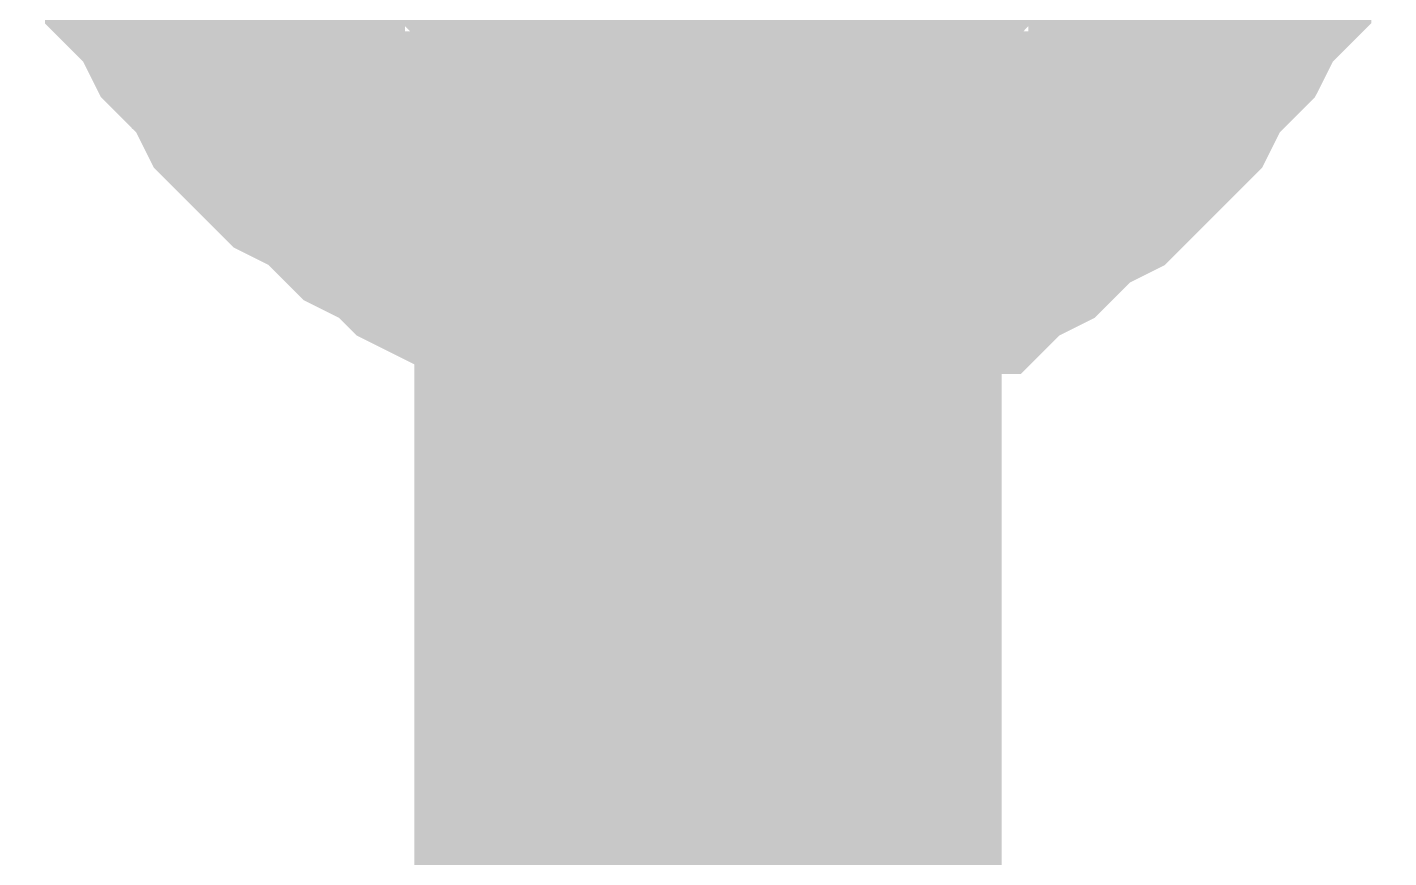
# Model space of a CAD drawing. Header units: inches. Extents: x 0 to 841, y 0 to 594.
# Drawn here: x 444.133 to 445.87, y 551.033 to 552.092 of the extents above; entities that cross this region are included whole.
import ezdxf

# ---------------------------------------------------------------- set-up
doc = ezdxf.new("R2010")
doc.units = ezdxf.units.IN
doc.layers.add('Sheet', color=255, linetype='Continuous')

msp = doc.modelspace()

# ---------------------------------------------------------------- linework, layer by layer
at = {"layer": 'Sheet'}
msp.add_lwpolyline([(444.746, 552.5, 0.508, 0.508, 1), (445.254, 552.5, 0.508, 0.508, 1)], format="xyseb", close=True, dxfattribs=at)
for points in [[(445.0015, 537.4927, 0.7493, 0.7493, 0), (445.0015, 552.4955, 0.7493, 0.7493, 0)], [(445.0015, 547.4871, 0.2997, 0.2997, 0), (445.0015, 552.4955, 0.2997, 0.2997, 0)], [(445.0015, 551.7319, 0.2997, 0.2997, 0), (444.9566, 551.7319, 0.2997, 0.2997, 0), (444.9341, 551.7319, 0.2997, 0.2997, 0), (444.8892, 551.7319, 0.2997, 0.2997, 0), (444.8443, 551.7543, 0.2997, 0.2997, 0), (444.8218, 551.7543, 0.2997, 0.2997, 0), (444.7769, 551.7768, 0.2997, 0.2997, 0), (444.7544, 551.7768, 0.2997, 0.2997, 0), (444.7095, 551.7992, 0.2997, 0.2997, 0), (444.6871, 551.7992, 0.2997, 0.2997, 0), (444.6421, 551.8217, 0.2997, 0.2997, 0), (444.6197, 551.8441, 0.2997, 0.2997, 0), (444.5748, 551.8666, 0.2997, 0.2997, 0), (444.5523, 551.8891, 0.2997, 0.2997, 0), (444.5299, 551.9115, 0.2997, 0.2997, 0), (444.4849, 551.934, 0.2997, 0.2997, 0), (444.4625, 551.9564, 0.2997, 0.2997, 0), (444.44, 551.9789, 0.2997, 0.2997, 0), (444.4176, 552.0014, 0.2997, 0.2997, 0), (444.3951, 552.0463, 0.2997, 0.2997, 0), (444.3726, 552.0687, 0.2997, 0.2997, 0), (444.3502, 552.0912, 0.2997, 0.2997, 0), (444.3277, 552.1361, 0.2997, 0.2997, 0), (444.3053, 552.1586, 0.2997, 0.2997, 0), (444.3053, 552.2035, 0.2997, 0.2997, 0), (444.2828, 552.226, 0.2997, 0.2997, 0), (444.2828, 552.2709, 0.2997, 0.2997, 0)], [(445.0015, 551.7319, 0.2997, 0.2997, 0), (444.9566, 551.7319, 0.2997, 0.2997, 0), (444.9341, 551.7319, 0.2997, 0.2997, 0), (444.8892, 551.7319, 0.2997, 0.2997, 0), (444.8443, 551.7543, 0.2997, 0.2997, 0), (444.8218, 551.7543, 0.2997, 0.2997, 0), (444.7769, 551.7768, 0.2997, 0.2997, 0), (444.7544, 551.7768, 0.2997, 0.2997, 0), (444.7095, 551.7992, 0.2997, 0.2997, 0), (444.6871, 551.7992, 0.2997, 0.2997, 0), (444.6421, 551.8217, 0.2997, 0.2997, 0), (444.6197, 551.8441, 0.2997, 0.2997, 0), (444.5748, 551.8666, 0.2997, 0.2997, 0), (444.5523, 551.8891, 0.2997, 0.2997, 0), (444.5299, 551.9115, 0.2997, 0.2997, 0), (444.4849, 551.934, 0.2997, 0.2997, 0), (444.4625, 551.9564, 0.2997, 0.2997, 0), (444.44, 551.9789, 0.2997, 0.2997, 0), (444.4176, 552.0014, 0.2997, 0.2997, 0), (444.3951, 552.0463, 0.2997, 0.2997, 0), (444.3726, 552.0687, 0.2997, 0.2997, 0), (444.3502, 552.0912, 0.2997, 0.2997, 0), (444.3277, 552.1361, 0.2997, 0.2997, 0), (444.3053, 552.1586, 0.2997, 0.2997, 0), (444.3053, 552.2035, 0.2997, 0.2997, 0), (444.2828, 552.226, 0.2997, 0.2997, 0), (444.2828, 552.2709, 0.2997, 0.2997, 0)], [(445.0015, 551.7319, 0.2997, 0.2997, 0), (444.9566, 551.7319, 0.2997, 0.2997, 0), (444.9341, 551.7319, 0.2997, 0.2997, 0), (444.8892, 551.7319, 0.2997, 0.2997, 0), (444.8443, 551.7543, 0.2997, 0.2997, 0), (444.8218, 551.7543, 0.2997, 0.2997, 0), (444.7769, 551.7768, 0.2997, 0.2997, 0), (444.7544, 551.7768, 0.2997, 0.2997, 0), (444.7095, 551.7992, 0.2997, 0.2997, 0), (444.6871, 551.7992, 0.2997, 0.2997, 0), (444.6421, 551.8217, 0.2997, 0.2997, 0), (444.6197, 551.8441, 0.2997, 0.2997, 0), (444.5748, 551.8666, 0.2997, 0.2997, 0), (444.5523, 551.8891, 0.2997, 0.2997, 0), (444.5299, 551.9115, 0.2997, 0.2997, 0), (444.4849, 551.934, 0.2997, 0.2997, 0), (444.4625, 551.9564, 0.2997, 0.2997, 0), (444.44, 551.9789, 0.2997, 0.2997, 0), (444.4176, 552.0014, 0.2997, 0.2997, 0), (444.3951, 552.0463, 0.2997, 0.2997, 0), (444.3726, 552.0687, 0.2997, 0.2997, 0), (444.3502, 552.0912, 0.2997, 0.2997, 0), (444.3277, 552.1361, 0.2997, 0.2997, 0), (444.3053, 552.1586, 0.2997, 0.2997, 0), (444.3053, 552.2035, 0.2997, 0.2997, 0), (444.2828, 552.226, 0.2997, 0.2997, 0), (444.2828, 552.2709, 0.2997, 0.2997, 0)], [(445.0015, 551.7319, 0.2997, 0.2997, 0), (444.9566, 551.7319, 0.2997, 0.2997, 0), (444.9341, 551.7319, 0.2997, 0.2997, 0), (444.8892, 551.7319, 0.2997, 0.2997, 0), (444.8443, 551.7543, 0.2997, 0.2997, 0), (444.8218, 551.7543, 0.2997, 0.2997, 0), (444.7769, 551.7768, 0.2997, 0.2997, 0), (444.7544, 551.7768, 0.2997, 0.2997, 0), (444.7095, 551.7992, 0.2997, 0.2997, 0), (444.6871, 551.7992, 0.2997, 0.2997, 0), (444.6421, 551.8217, 0.2997, 0.2997, 0), (444.6197, 551.8441, 0.2997, 0.2997, 0), (444.5748, 551.8666, 0.2997, 0.2997, 0), (444.5523, 551.8891, 0.2997, 0.2997, 0), (444.5299, 551.9115, 0.2997, 0.2997, 0), (444.4849, 551.934, 0.2997, 0.2997, 0), (444.4625, 551.9564, 0.2997, 0.2997, 0), (444.44, 551.9789, 0.2997, 0.2997, 0), (444.4176, 552.0014, 0.2997, 0.2997, 0), (444.3951, 552.0463, 0.2997, 0.2997, 0), (444.3726, 552.0687, 0.2997, 0.2997, 0), (444.3502, 552.0912, 0.2997, 0.2997, 0), (444.3277, 552.1361, 0.2997, 0.2997, 0), (444.3053, 552.1586, 0.2997, 0.2997, 0), (444.3053, 552.2035, 0.2997, 0.2997, 0), (444.2828, 552.226, 0.2997, 0.2997, 0), (444.2828, 552.2709, 0.2997, 0.2997, 0)], [(445.0015, 551.7319, 0.2997, 0.2997, 0), (444.9566, 551.7319, 0.2997, 0.2997, 0), (444.9341, 551.7319, 0.2997, 0.2997, 0), (444.8892, 551.7319, 0.2997, 0.2997, 0), (444.8443, 551.7543, 0.2997, 0.2997, 0), (444.8218, 551.7543, 0.2997, 0.2997, 0), (444.7769, 551.7768, 0.2997, 0.2997, 0), (444.7544, 551.7768, 0.2997, 0.2997, 0), (444.7095, 551.7992, 0.2997, 0.2997, 0), (444.6871, 551.7992, 0.2997, 0.2997, 0), (444.6421, 551.8217, 0.2997, 0.2997, 0), (444.6197, 551.8441, 0.2997, 0.2997, 0), (444.5748, 551.8666, 0.2997, 0.2997, 0), (444.5523, 551.8891, 0.2997, 0.2997, 0), (444.5299, 551.9115, 0.2997, 0.2997, 0), (444.4849, 551.934, 0.2997, 0.2997, 0), (444.4625, 551.9564, 0.2997, 0.2997, 0), (444.44, 551.9789, 0.2997, 0.2997, 0), (444.4176, 552.0014, 0.2997, 0.2997, 0), (444.3951, 552.0463, 0.2997, 0.2997, 0), (444.3726, 552.0687, 0.2997, 0.2997, 0), (444.3502, 552.0912, 0.2997, 0.2997, 0), (444.3277, 552.1361, 0.2997, 0.2997, 0), (444.3053, 552.1586, 0.2997, 0.2997, 0), (444.3053, 552.2035, 0.2997, 0.2997, 0), (444.2828, 552.226, 0.2997, 0.2997, 0), (444.2828, 552.2709, 0.2997, 0.2997, 0)], [(445.7201, 552.2709, 0.2997, 0.2997, 0), (445.7201, 552.226, 0.2997, 0.2997, 0), (445.6977, 552.2035, 0.2997, 0.2997, 0), (445.6977, 552.1586, 0.2997, 0.2997, 0), (445.6752, 552.1361, 0.2997, 0.2997, 0), (445.6527, 552.0912, 0.2997, 0.2997, 0), (445.6303, 552.0687, 0.2997, 0.2997, 0), (445.6078, 552.0463, 0.2997, 0.2997, 0), (445.5854, 552.0014, 0.2997, 0.2997, 0), (445.5629, 551.9789, 0.2997, 0.2997, 0), (445.5405, 551.9564, 0.2997, 0.2997, 0), (445.518, 551.934, 0.2997, 0.2997, 0), (445.4955, 551.9115, 0.2997, 0.2997, 0), (445.4506, 551.8891, 0.2997, 0.2997, 0), (445.4282, 551.8666, 0.2997, 0.2997, 0), (445.4057, 551.8441, 0.2997, 0.2997, 0), (445.3608, 551.8217, 0.2997, 0.2997, 0), (445.3383, 551.7992, 0.2997, 0.2997, 0), (445.2934, 551.7992, 0.2997, 0.2997, 0), (445.271, 551.7768, 0.2997, 0.2997, 0), (445.226, 551.7768, 0.2997, 0.2997, 0), (445.2036, 551.7543, 0.2997, 0.2997, 0), (445.1587, 551.7543, 0.2997, 0.2997, 0), (445.1138, 551.7319, 0.2997, 0.2997, 0), (445.0913, 551.7319, 0.2997, 0.2997, 0), (445.0464, 551.7319, 0.2997, 0.2997, 0), (445.0015, 551.7319, 0.2997, 0.2997, 0)], [(445.7201, 552.2709, 0.2997, 0.2997, 0), (445.7201, 552.226, 0.2997, 0.2997, 0), (445.6977, 552.2035, 0.2997, 0.2997, 0), (445.6977, 552.1586, 0.2997, 0.2997, 0), (445.6752, 552.1361, 0.2997, 0.2997, 0), (445.6527, 552.0912, 0.2997, 0.2997, 0), (445.6303, 552.0687, 0.2997, 0.2997, 0), (445.6078, 552.0463, 0.2997, 0.2997, 0), (445.5854, 552.0014, 0.2997, 0.2997, 0), (445.5629, 551.9789, 0.2997, 0.2997, 0), (445.5405, 551.9564, 0.2997, 0.2997, 0), (445.518, 551.934, 0.2997, 0.2997, 0), (445.4955, 551.9115, 0.2997, 0.2997, 0), (445.4506, 551.8891, 0.2997, 0.2997, 0), (445.4282, 551.8666, 0.2997, 0.2997, 0), (445.4057, 551.8441, 0.2997, 0.2997, 0), (445.3608, 551.8217, 0.2997, 0.2997, 0), (445.3383, 551.7992, 0.2997, 0.2997, 0), (445.2934, 551.7992, 0.2997, 0.2997, 0), (445.271, 551.7768, 0.2997, 0.2997, 0), (445.226, 551.7768, 0.2997, 0.2997, 0), (445.2036, 551.7543, 0.2997, 0.2997, 0), (445.1587, 551.7543, 0.2997, 0.2997, 0), (445.1138, 551.7319, 0.2997, 0.2997, 0), (445.0913, 551.7319, 0.2997, 0.2997, 0), (445.0464, 551.7319, 0.2997, 0.2997, 0), (445.0015, 551.7319, 0.2997, 0.2997, 0)], [(445.7201, 552.2709, 0.2997, 0.2997, 0), (445.7201, 552.226, 0.2997, 0.2997, 0), (445.6977, 552.2035, 0.2997, 0.2997, 0), (445.6977, 552.1586, 0.2997, 0.2997, 0), (445.6752, 552.1361, 0.2997, 0.2997, 0), (445.6527, 552.0912, 0.2997, 0.2997, 0), (445.6303, 552.0687, 0.2997, 0.2997, 0), (445.6078, 552.0463, 0.2997, 0.2997, 0), (445.5854, 552.0014, 0.2997, 0.2997, 0), (445.5629, 551.9789, 0.2997, 0.2997, 0), (445.5405, 551.9564, 0.2997, 0.2997, 0), (445.518, 551.934, 0.2997, 0.2997, 0), (445.4955, 551.9115, 0.2997, 0.2997, 0), (445.4506, 551.8891, 0.2997, 0.2997, 0), (445.4282, 551.8666, 0.2997, 0.2997, 0), (445.4057, 551.8441, 0.2997, 0.2997, 0), (445.3608, 551.8217, 0.2997, 0.2997, 0), (445.3383, 551.7992, 0.2997, 0.2997, 0), (445.2934, 551.7992, 0.2997, 0.2997, 0), (445.271, 551.7768, 0.2997, 0.2997, 0), (445.226, 551.7768, 0.2997, 0.2997, 0), (445.2036, 551.7543, 0.2997, 0.2997, 0), (445.1587, 551.7543, 0.2997, 0.2997, 0), (445.1138, 551.7319, 0.2997, 0.2997, 0), (445.0913, 551.7319, 0.2997, 0.2997, 0), (445.0464, 551.7319, 0.2997, 0.2997, 0), (445.0015, 551.7319, 0.2997, 0.2997, 0)], [(445.7201, 552.2709, 0.2997, 0.2997, 0), (445.7201, 552.226, 0.2997, 0.2997, 0), (445.6977, 552.2035, 0.2997, 0.2997, 0), (445.6977, 552.1586, 0.2997, 0.2997, 0), (445.6752, 552.1361, 0.2997, 0.2997, 0), (445.6527, 552.0912, 0.2997, 0.2997, 0), (445.6303, 552.0687, 0.2997, 0.2997, 0), (445.6078, 552.0463, 0.2997, 0.2997, 0), (445.5854, 552.0014, 0.2997, 0.2997, 0), (445.5629, 551.9789, 0.2997, 0.2997, 0), (445.5405, 551.9564, 0.2997, 0.2997, 0), (445.518, 551.934, 0.2997, 0.2997, 0), (445.4955, 551.9115, 0.2997, 0.2997, 0), (445.4506, 551.8891, 0.2997, 0.2997, 0), (445.4282, 551.8666, 0.2997, 0.2997, 0), (445.4057, 551.8441, 0.2997, 0.2997, 0), (445.3608, 551.8217, 0.2997, 0.2997, 0), (445.3383, 551.7992, 0.2997, 0.2997, 0), (445.2934, 551.7992, 0.2997, 0.2997, 0), (445.271, 551.7768, 0.2997, 0.2997, 0), (445.226, 551.7768, 0.2997, 0.2997, 0), (445.2036, 551.7543, 0.2997, 0.2997, 0), (445.1587, 551.7543, 0.2997, 0.2997, 0), (445.1138, 551.7319, 0.2997, 0.2997, 0), (445.0913, 551.7319, 0.2997, 0.2997, 0), (445.0464, 551.7319, 0.2997, 0.2997, 0), (445.0015, 551.7319, 0.2997, 0.2997, 0)], [(445.7201, 552.2709, 0.2997, 0.2997, 0), (445.7201, 552.226, 0.2997, 0.2997, 0), (445.6977, 552.2035, 0.2997, 0.2997, 0), (445.6977, 552.1586, 0.2997, 0.2997, 0), (445.6752, 552.1361, 0.2997, 0.2997, 0), (445.6527, 552.0912, 0.2997, 0.2997, 0), (445.6303, 552.0687, 0.2997, 0.2997, 0), (445.6078, 552.0463, 0.2997, 0.2997, 0), (445.5854, 552.0014, 0.2997, 0.2997, 0), (445.5629, 551.9789, 0.2997, 0.2997, 0), (445.5405, 551.9564, 0.2997, 0.2997, 0), (445.518, 551.934, 0.2997, 0.2997, 0), (445.4955, 551.9115, 0.2997, 0.2997, 0), (445.4506, 551.8891, 0.2997, 0.2997, 0), (445.4282, 551.8666, 0.2997, 0.2997, 0), (445.4057, 551.8441, 0.2997, 0.2997, 0), (445.3608, 551.8217, 0.2997, 0.2997, 0), (445.3383, 551.7992, 0.2997, 0.2997, 0), (445.2934, 551.7992, 0.2997, 0.2997, 0), (445.271, 551.7768, 0.2997, 0.2997, 0), (445.226, 551.7768, 0.2997, 0.2997, 0), (445.2036, 551.7543, 0.2997, 0.2997, 0), (445.1587, 551.7543, 0.2997, 0.2997, 0), (445.1138, 551.7319, 0.2997, 0.2997, 0), (445.0913, 551.7319, 0.2997, 0.2997, 0), (445.0464, 551.7319, 0.2997, 0.2997, 0), (445.0015, 551.7319, 0.2997, 0.2997, 0)], [(445.0015, 551.9789, 0.2997, 0.2997, 0), (444.979, 551.9789, 0.2997, 0.2997, 0), (444.9566, 551.9789, 0.2997, 0.2997, 0), (444.9341, 551.9789, 0.2997, 0.2997, 0), (444.9116, 551.9789, 0.2997, 0.2997, 0), (444.8892, 552.0014, 0.2997, 0.2997, 0), (444.8667, 552.0014, 0.2997, 0.2997, 0), (444.8218, 552.0014, 0.2997, 0.2997, 0), (444.7993, 552.0238, 0.2997, 0.2997, 0), (444.7993, 552.0238, 0.2997, 0.2997, 0), (444.7769, 552.0463, 0.2997, 0.2997, 0), (444.7544, 552.0463, 0.2997, 0.2997, 0), (444.732, 552.0687, 0.2997, 0.2997, 0), (444.7095, 552.0687, 0.2997, 0.2997, 0), (444.6871, 552.0912, 0.2997, 0.2997, 0), (444.6646, 552.1137, 0.2997, 0.2997, 0), (444.6646, 552.1361, 0.2997, 0.2997, 0), (444.6421, 552.1361, 0.2997, 0.2997, 0), (444.6197, 552.1586, 0.2997, 0.2997, 0), (444.5972, 552.181, 0.2997, 0.2997, 0), (444.5972, 552.2035, 0.2997, 0.2997, 0), (444.5748, 552.226, 0.2997, 0.2997, 0), (444.5748, 552.2484, 0.2997, 0.2997, 0)], [(445.0015, 551.9789, 0.2997, 0.2997, 0), (444.979, 551.9789, 0.2997, 0.2997, 0), (444.9566, 551.9789, 0.2997, 0.2997, 0), (444.9341, 551.9789, 0.2997, 0.2997, 0), (444.9116, 551.9789, 0.2997, 0.2997, 0), (444.8892, 552.0014, 0.2997, 0.2997, 0), (444.8667, 552.0014, 0.2997, 0.2997, 0), (444.8218, 552.0014, 0.2997, 0.2997, 0), (444.7993, 552.0238, 0.2997, 0.2997, 0), (444.7993, 552.0238, 0.2997, 0.2997, 0), (444.7769, 552.0463, 0.2997, 0.2997, 0), (444.7544, 552.0463, 0.2997, 0.2997, 0), (444.732, 552.0687, 0.2997, 0.2997, 0), (444.7095, 552.0687, 0.2997, 0.2997, 0), (444.6871, 552.0912, 0.2997, 0.2997, 0), (444.6646, 552.1137, 0.2997, 0.2997, 0), (444.6646, 552.1361, 0.2997, 0.2997, 0), (444.6421, 552.1361, 0.2997, 0.2997, 0), (444.6197, 552.1586, 0.2997, 0.2997, 0), (444.5972, 552.181, 0.2997, 0.2997, 0), (444.5972, 552.2035, 0.2997, 0.2997, 0), (444.5748, 552.226, 0.2997, 0.2997, 0), (444.5748, 552.2484, 0.2997, 0.2997, 0)], [(445.0015, 551.9789, 0.2997, 0.2997, 0), (444.979, 551.9789, 0.2997, 0.2997, 0), (444.9566, 551.9789, 0.2997, 0.2997, 0), (444.9341, 551.9789, 0.2997, 0.2997, 0), (444.9116, 551.9789, 0.2997, 0.2997, 0), (444.8892, 552.0014, 0.2997, 0.2997, 0), (444.8667, 552.0014, 0.2997, 0.2997, 0), (444.8218, 552.0014, 0.2997, 0.2997, 0), (444.7993, 552.0238, 0.2997, 0.2997, 0), (444.7993, 552.0238, 0.2997, 0.2997, 0), (444.7769, 552.0463, 0.2997, 0.2997, 0), (444.7544, 552.0463, 0.2997, 0.2997, 0), (444.732, 552.0687, 0.2997, 0.2997, 0), (444.7095, 552.0687, 0.2997, 0.2997, 0), (444.6871, 552.0912, 0.2997, 0.2997, 0), (444.6646, 552.1137, 0.2997, 0.2997, 0), (444.6646, 552.1361, 0.2997, 0.2997, 0), (444.6421, 552.1361, 0.2997, 0.2997, 0), (444.6197, 552.1586, 0.2997, 0.2997, 0), (444.5972, 552.181, 0.2997, 0.2997, 0), (444.5972, 552.2035, 0.2997, 0.2997, 0), (444.5748, 552.226, 0.2997, 0.2997, 0), (444.5748, 552.2484, 0.2997, 0.2997, 0)], [(445.0015, 551.9789, 0.2997, 0.2997, 0), (444.979, 551.9789, 0.2997, 0.2997, 0), (444.9566, 551.9789, 0.2997, 0.2997, 0), (444.9341, 551.9789, 0.2997, 0.2997, 0), (444.9116, 551.9789, 0.2997, 0.2997, 0), (444.8892, 552.0014, 0.2997, 0.2997, 0), (444.8667, 552.0014, 0.2997, 0.2997, 0), (444.8218, 552.0014, 0.2997, 0.2997, 0), (444.7993, 552.0238, 0.2997, 0.2997, 0), (444.7993, 552.0238, 0.2997, 0.2997, 0), (444.7769, 552.0463, 0.2997, 0.2997, 0), (444.7544, 552.0463, 0.2997, 0.2997, 0), (444.732, 552.0687, 0.2997, 0.2997, 0), (444.7095, 552.0687, 0.2997, 0.2997, 0), (444.6871, 552.0912, 0.2997, 0.2997, 0), (444.6646, 552.1137, 0.2997, 0.2997, 0), (444.6646, 552.1361, 0.2997, 0.2997, 0), (444.6421, 552.1361, 0.2997, 0.2997, 0), (444.6197, 552.1586, 0.2997, 0.2997, 0), (444.5972, 552.181, 0.2997, 0.2997, 0), (444.5972, 552.2035, 0.2997, 0.2997, 0), (444.5748, 552.226, 0.2997, 0.2997, 0), (444.5748, 552.2484, 0.2997, 0.2997, 0)], [(445.4506, 552.2484, 0.2997, 0.2997, 0), (445.4506, 552.226, 0.2997, 0.2997, 0), (445.4282, 552.2035, 0.2997, 0.2997, 0), (445.4282, 552.181, 0.2997, 0.2997, 0), (445.4057, 552.1586, 0.2997, 0.2997, 0), (445.3833, 552.1361, 0.2997, 0.2997, 0), (445.3608, 552.1361, 0.2997, 0.2997, 0), (445.3608, 552.1137, 0.2997, 0.2997, 0), (445.3383, 552.0912, 0.2997, 0.2997, 0), (445.3159, 552.0687, 0.2997, 0.2997, 0), (445.2934, 552.0687, 0.2997, 0.2997, 0), (445.271, 552.0463, 0.2997, 0.2997, 0), (445.2485, 552.0463, 0.2997, 0.2997, 0), (445.226, 552.0238, 0.2997, 0.2997, 0), (445.2036, 552.0238, 0.2997, 0.2997, 0), (445.1811, 552.0014, 0.2997, 0.2997, 0), (445.1587, 552.0014, 0.2997, 0.2997, 0), (445.1362, 552.0014, 0.2997, 0.2997, 0), (445.1138, 551.9789, 0.2997, 0.2997, 0), (445.0913, 551.9789, 0.2997, 0.2997, 0), (445.0464, 551.9789, 0.2997, 0.2997, 0), (445.0239, 551.9789, 0.2997, 0.2997, 0), (445.0015, 551.9789, 0.2997, 0.2997, 0)], [(445.4506, 552.2484, 0.2997, 0.2997, 0), (445.4506, 552.226, 0.2997, 0.2997, 0), (445.4282, 552.2035, 0.2997, 0.2997, 0), (445.4282, 552.181, 0.2997, 0.2997, 0), (445.4057, 552.1586, 0.2997, 0.2997, 0), (445.3833, 552.1361, 0.2997, 0.2997, 0), (445.3608, 552.1361, 0.2997, 0.2997, 0), (445.3608, 552.1137, 0.2997, 0.2997, 0), (445.3383, 552.0912, 0.2997, 0.2997, 0), (445.3159, 552.0687, 0.2997, 0.2997, 0), (445.2934, 552.0687, 0.2997, 0.2997, 0), (445.271, 552.0463, 0.2997, 0.2997, 0), (445.2485, 552.0463, 0.2997, 0.2997, 0), (445.226, 552.0238, 0.2997, 0.2997, 0), (445.2036, 552.0238, 0.2997, 0.2997, 0), (445.1811, 552.0014, 0.2997, 0.2997, 0), (445.1587, 552.0014, 0.2997, 0.2997, 0), (445.1362, 552.0014, 0.2997, 0.2997, 0), (445.1138, 551.9789, 0.2997, 0.2997, 0), (445.0913, 551.9789, 0.2997, 0.2997, 0), (445.0464, 551.9789, 0.2997, 0.2997, 0), (445.0239, 551.9789, 0.2997, 0.2997, 0), (445.0015, 551.9789, 0.2997, 0.2997, 0)], [(445.4506, 552.2484, 0.2997, 0.2997, 0), (445.4506, 552.226, 0.2997, 0.2997, 0), (445.4282, 552.2035, 0.2997, 0.2997, 0), (445.4282, 552.181, 0.2997, 0.2997, 0), (445.4057, 552.1586, 0.2997, 0.2997, 0), (445.3833, 552.1361, 0.2997, 0.2997, 0), (445.3608, 552.1361, 0.2997, 0.2997, 0), (445.3608, 552.1137, 0.2997, 0.2997, 0), (445.3383, 552.0912, 0.2997, 0.2997, 0), (445.3159, 552.0687, 0.2997, 0.2997, 0), (445.2934, 552.0687, 0.2997, 0.2997, 0), (445.271, 552.0463, 0.2997, 0.2997, 0), (445.2485, 552.0463, 0.2997, 0.2997, 0), (445.226, 552.0238, 0.2997, 0.2997, 0), (445.2036, 552.0238, 0.2997, 0.2997, 0), (445.1811, 552.0014, 0.2997, 0.2997, 0), (445.1587, 552.0014, 0.2997, 0.2997, 0), (445.1362, 552.0014, 0.2997, 0.2997, 0), (445.1138, 551.9789, 0.2997, 0.2997, 0), (445.0913, 551.9789, 0.2997, 0.2997, 0), (445.0464, 551.9789, 0.2997, 0.2997, 0), (445.0239, 551.9789, 0.2997, 0.2997, 0), (445.0015, 551.9789, 0.2997, 0.2997, 0)], [(445.4506, 552.2484, 0.2997, 0.2997, 0), (445.4506, 552.226, 0.2997, 0.2997, 0), (445.4282, 552.2035, 0.2997, 0.2997, 0), (445.4282, 552.181, 0.2997, 0.2997, 0), (445.4057, 552.1586, 0.2997, 0.2997, 0), (445.3833, 552.1361, 0.2997, 0.2997, 0), (445.3608, 552.1361, 0.2997, 0.2997, 0), (445.3608, 552.1137, 0.2997, 0.2997, 0), (445.3383, 552.0912, 0.2997, 0.2997, 0), (445.3159, 552.0687, 0.2997, 0.2997, 0), (445.2934, 552.0687, 0.2997, 0.2997, 0), (445.271, 552.0463, 0.2997, 0.2997, 0), (445.2485, 552.0463, 0.2997, 0.2997, 0), (445.226, 552.0238, 0.2997, 0.2997, 0), (445.2036, 552.0238, 0.2997, 0.2997, 0), (445.1811, 552.0014, 0.2997, 0.2997, 0), (445.1587, 552.0014, 0.2997, 0.2997, 0), (445.1362, 552.0014, 0.2997, 0.2997, 0), (445.1138, 551.9789, 0.2997, 0.2997, 0), (445.0913, 551.9789, 0.2997, 0.2997, 0), (445.0464, 551.9789, 0.2997, 0.2997, 0), (445.0239, 551.9789, 0.2997, 0.2997, 0), (445.0015, 551.9789, 0.2997, 0.2997, 0)], [(445.0015, 551.7319, 0.0991, 0.0991, 0), (444.9566, 551.7319, 0.0991, 0.0991, 0), (444.9341, 551.7319, 0.0991, 0.0991, 0), (444.8892, 551.7319, 0.0991, 0.0991, 0), (444.8443, 551.7543, 0.0991, 0.0991, 0), (444.8218, 551.7543, 0.0991, 0.0991, 0), (444.7769, 551.7768, 0.0991, 0.0991, 0), (444.7544, 551.7768, 0.0991, 0.0991, 0), (444.7095, 551.7992, 0.0991, 0.0991, 0), (444.6871, 551.7992, 0.0991, 0.0991, 0), (444.6421, 551.8217, 0.0991, 0.0991, 0), (444.6197, 551.8441, 0.0991, 0.0991, 0), (444.5748, 551.8666, 0.0991, 0.0991, 0), (444.5523, 551.8891, 0.0991, 0.0991, 0), (444.5299, 551.9115, 0.0991, 0.0991, 0), (444.4849, 551.934, 0.0991, 0.0991, 0), (444.4625, 551.9564, 0.0991, 0.0991, 0), (444.44, 551.9789, 0.0991, 0.0991, 0), (444.4176, 552.0014, 0.0991, 0.0991, 0), (444.3951, 552.0463, 0.0991, 0.0991, 0), (444.3726, 552.0687, 0.0991, 0.0991, 0), (444.3502, 552.0912, 0.0991, 0.0991, 0), (444.3277, 552.1361, 0.0991, 0.0991, 0), (444.3053, 552.1586, 0.0991, 0.0991, 0)], [(445.0015, 551.7319, 0.0991, 0.0991, 0), (444.9566, 551.7319, 0.0991, 0.0991, 0), (444.9341, 551.7319, 0.0991, 0.0991, 0), (444.8892, 551.7319, 0.0991, 0.0991, 0), (444.8443, 551.7543, 0.0991, 0.0991, 0), (444.8218, 551.7543, 0.0991, 0.0991, 0), (444.7769, 551.7768, 0.0991, 0.0991, 0), (444.7544, 551.7768, 0.0991, 0.0991, 0), (444.7095, 551.7992, 0.0991, 0.0991, 0), (444.6871, 551.7992, 0.0991, 0.0991, 0), (444.6421, 551.8217, 0.0991, 0.0991, 0), (444.6197, 551.8441, 0.0991, 0.0991, 0), (444.5748, 551.8666, 0.0991, 0.0991, 0), (444.5523, 551.8891, 0.0991, 0.0991, 0), (444.5299, 551.9115, 0.0991, 0.0991, 0), (444.4849, 551.934, 0.0991, 0.0991, 0), (444.4625, 551.9564, 0.0991, 0.0991, 0), (444.44, 551.9789, 0.0991, 0.0991, 0), (444.4176, 552.0014, 0.0991, 0.0991, 0), (444.3951, 552.0463, 0.0991, 0.0991, 0), (444.3726, 552.0687, 0.0991, 0.0991, 0), (444.3502, 552.0912, 0.0991, 0.0991, 0), (444.3277, 552.1361, 0.0991, 0.0991, 0), (444.3053, 552.1586, 0.0991, 0.0991, 0)], [(445.0015, 551.7319, 0.0991, 0.0991, 0), (444.9566, 551.7319, 0.0991, 0.0991, 0), (444.9341, 551.7319, 0.0991, 0.0991, 0), (444.8892, 551.7319, 0.0991, 0.0991, 0), (444.8443, 551.7543, 0.0991, 0.0991, 0), (444.8218, 551.7543, 0.0991, 0.0991, 0), (444.7769, 551.7768, 0.0991, 0.0991, 0), (444.7544, 551.7768, 0.0991, 0.0991, 0), (444.7095, 551.7992, 0.0991, 0.0991, 0), (444.6871, 551.7992, 0.0991, 0.0991, 0), (444.6421, 551.8217, 0.0991, 0.0991, 0), (444.6197, 551.8441, 0.0991, 0.0991, 0), (444.5748, 551.8666, 0.0991, 0.0991, 0), (444.5523, 551.8891, 0.0991, 0.0991, 0), (444.5299, 551.9115, 0.0991, 0.0991, 0), (444.4849, 551.934, 0.0991, 0.0991, 0), (444.4625, 551.9564, 0.0991, 0.0991, 0), (444.44, 551.9789, 0.0991, 0.0991, 0), (444.4176, 552.0014, 0.0991, 0.0991, 0), (444.3951, 552.0463, 0.0991, 0.0991, 0), (444.3726, 552.0687, 0.0991, 0.0991, 0), (444.3502, 552.0912, 0.0991, 0.0991, 0), (444.3277, 552.1361, 0.0991, 0.0991, 0), (444.3053, 552.1586, 0.0991, 0.0991, 0)], [(445.0015, 551.7319, 0.0991, 0.0991, 0), (444.9566, 551.7319, 0.0991, 0.0991, 0), (444.9341, 551.7319, 0.0991, 0.0991, 0), (444.8892, 551.7319, 0.0991, 0.0991, 0), (444.8443, 551.7543, 0.0991, 0.0991, 0), (444.8218, 551.7543, 0.0991, 0.0991, 0), (444.7769, 551.7768, 0.0991, 0.0991, 0), (444.7544, 551.7768, 0.0991, 0.0991, 0), (444.7095, 551.7992, 0.0991, 0.0991, 0), (444.6871, 551.7992, 0.0991, 0.0991, 0), (444.6421, 551.8217, 0.0991, 0.0991, 0), (444.6197, 551.8441, 0.0991, 0.0991, 0), (444.5748, 551.8666, 0.0991, 0.0991, 0), (444.5523, 551.8891, 0.0991, 0.0991, 0), (444.5299, 551.9115, 0.0991, 0.0991, 0), (444.4849, 551.934, 0.0991, 0.0991, 0), (444.4625, 551.9564, 0.0991, 0.0991, 0), (444.44, 551.9789, 0.0991, 0.0991, 0), (444.4176, 552.0014, 0.0991, 0.0991, 0), (444.3951, 552.0463, 0.0991, 0.0991, 0), (444.3726, 552.0687, 0.0991, 0.0991, 0), (444.3502, 552.0912, 0.0991, 0.0991, 0), (444.3277, 552.1361, 0.0991, 0.0991, 0), (444.3053, 552.1586, 0.0991, 0.0991, 0)], [(445.0015, 551.7319, 0.0991, 0.0991, 0), (444.9566, 551.7319, 0.0991, 0.0991, 0), (444.9341, 551.7319, 0.0991, 0.0991, 0), (444.8892, 551.7319, 0.0991, 0.0991, 0), (444.8443, 551.7543, 0.0991, 0.0991, 0), (444.8218, 551.7543, 0.0991, 0.0991, 0), (444.7769, 551.7768, 0.0991, 0.0991, 0), (444.7544, 551.7768, 0.0991, 0.0991, 0), (444.7095, 551.7992, 0.0991, 0.0991, 0), (444.6871, 551.7992, 0.0991, 0.0991, 0), (444.6421, 551.8217, 0.0991, 0.0991, 0), (444.6197, 551.8441, 0.0991, 0.0991, 0), (444.5748, 551.8666, 0.0991, 0.0991, 0), (444.5523, 551.8891, 0.0991, 0.0991, 0), (444.5299, 551.9115, 0.0991, 0.0991, 0), (444.4849, 551.934, 0.0991, 0.0991, 0), (444.4625, 551.9564, 0.0991, 0.0991, 0), (444.44, 551.9789, 0.0991, 0.0991, 0), (444.4176, 552.0014, 0.0991, 0.0991, 0), (444.3951, 552.0463, 0.0991, 0.0991, 0), (444.3726, 552.0687, 0.0991, 0.0991, 0), (444.3502, 552.0912, 0.0991, 0.0991, 0), (444.3277, 552.1361, 0.0991, 0.0991, 0), (444.3053, 552.1586, 0.0991, 0.0991, 0)], [(445.0015, 551.9789, 0.0991, 0.0991, 0), (444.979, 551.9789, 0.0991, 0.0991, 0), (444.9566, 551.9789, 0.0991, 0.0991, 0), (444.9341, 551.9789, 0.0991, 0.0991, 0), (444.9116, 551.9789, 0.0991, 0.0991, 0), (444.8892, 552.0014, 0.0991, 0.0991, 0), (444.8667, 552.0014, 0.0991, 0.0991, 0), (444.8218, 552.0014, 0.0991, 0.0991, 0), (444.7993, 552.0238, 0.0991, 0.0991, 0), (444.7993, 552.0238, 0.0991, 0.0991, 0), (444.7769, 552.0463, 0.0991, 0.0991, 0), (444.7544, 552.0463, 0.0991, 0.0991, 0), (444.732, 552.0687, 0.0991, 0.0991, 0), (444.7095, 552.0687, 0.0991, 0.0991, 0), (444.6871, 552.0912, 0.0991, 0.0991, 0), (444.6646, 552.1137, 0.0991, 0.0991, 0), (444.6646, 552.1361, 0.0991, 0.0991, 0), (444.6421, 552.1361, 0.0991, 0.0991, 0), (444.6197, 552.1586, 0.0991, 0.0991, 0)], [(445.0015, 551.9789, 0.0991, 0.0991, 0), (444.979, 551.9789, 0.0991, 0.0991, 0), (444.9566, 551.9789, 0.0991, 0.0991, 0), (444.9341, 551.9789, 0.0991, 0.0991, 0), (444.9116, 551.9789, 0.0991, 0.0991, 0), (444.8892, 552.0014, 0.0991, 0.0991, 0), (444.8667, 552.0014, 0.0991, 0.0991, 0), (444.8218, 552.0014, 0.0991, 0.0991, 0), (444.7993, 552.0238, 0.0991, 0.0991, 0), (444.7993, 552.0238, 0.0991, 0.0991, 0), (444.7769, 552.0463, 0.0991, 0.0991, 0), (444.7544, 552.0463, 0.0991, 0.0991, 0), (444.732, 552.0687, 0.0991, 0.0991, 0), (444.7095, 552.0687, 0.0991, 0.0991, 0), (444.6871, 552.0912, 0.0991, 0.0991, 0), (444.6646, 552.1137, 0.0991, 0.0991, 0), (444.6646, 552.1361, 0.0991, 0.0991, 0), (444.6421, 552.1361, 0.0991, 0.0991, 0), (444.6197, 552.1586, 0.0991, 0.0991, 0)], [(445.0015, 551.9789, 0.0991, 0.0991, 0), (444.979, 551.9789, 0.0991, 0.0991, 0), (444.9566, 551.9789, 0.0991, 0.0991, 0), (444.9341, 551.9789, 0.0991, 0.0991, 0), (444.9116, 551.9789, 0.0991, 0.0991, 0), (444.8892, 552.0014, 0.0991, 0.0991, 0), (444.8667, 552.0014, 0.0991, 0.0991, 0), (444.8218, 552.0014, 0.0991, 0.0991, 0), (444.7993, 552.0238, 0.0991, 0.0991, 0), (444.7993, 552.0238, 0.0991, 0.0991, 0), (444.7769, 552.0463, 0.0991, 0.0991, 0), (444.7544, 552.0463, 0.0991, 0.0991, 0), (444.732, 552.0687, 0.0991, 0.0991, 0), (444.7095, 552.0687, 0.0991, 0.0991, 0), (444.6871, 552.0912, 0.0991, 0.0991, 0), (444.6646, 552.1137, 0.0991, 0.0991, 0), (444.6646, 552.1361, 0.0991, 0.0991, 0), (444.6421, 552.1361, 0.0991, 0.0991, 0), (444.6197, 552.1586, 0.0991, 0.0991, 0)], [(445.0015, 551.9789, 0.0991, 0.0991, 0), (444.979, 551.9789, 0.0991, 0.0991, 0), (444.9566, 551.9789, 0.0991, 0.0991, 0), (444.9341, 551.9789, 0.0991, 0.0991, 0), (444.9116, 551.9789, 0.0991, 0.0991, 0), (444.8892, 552.0014, 0.0991, 0.0991, 0), (444.8667, 552.0014, 0.0991, 0.0991, 0), (444.8218, 552.0014, 0.0991, 0.0991, 0), (444.7993, 552.0238, 0.0991, 0.0991, 0), (444.7993, 552.0238, 0.0991, 0.0991, 0), (444.7769, 552.0463, 0.0991, 0.0991, 0), (444.7544, 552.0463, 0.0991, 0.0991, 0), (444.732, 552.0687, 0.0991, 0.0991, 0), (444.7095, 552.0687, 0.0991, 0.0991, 0), (444.6871, 552.0912, 0.0991, 0.0991, 0), (444.6646, 552.1137, 0.0991, 0.0991, 0), (444.6646, 552.1361, 0.0991, 0.0991, 0), (444.6421, 552.1361, 0.0991, 0.0991, 0), (444.6197, 552.1586, 0.0991, 0.0991, 0)], [(445.6977, 552.1586, 0.0991, 0.0991, 0), (445.6752, 552.1361, 0.0991, 0.0991, 0), (445.6527, 552.0912, 0.0991, 0.0991, 0), (445.6303, 552.0687, 0.0991, 0.0991, 0), (445.6078, 552.0463, 0.0991, 0.0991, 0), (445.5854, 552.0014, 0.0991, 0.0991, 0), (445.5629, 551.9789, 0.0991, 0.0991, 0), (445.5405, 551.9564, 0.0991, 0.0991, 0), (445.518, 551.934, 0.0991, 0.0991, 0), (445.4955, 551.9115, 0.0991, 0.0991, 0), (445.4506, 551.8891, 0.0991, 0.0991, 0), (445.4282, 551.8666, 0.0991, 0.0991, 0), (445.4057, 551.8441, 0.0991, 0.0991, 0), (445.3608, 551.8217, 0.0991, 0.0991, 0), (445.3383, 551.7992, 0.0991, 0.0991, 0), (445.2934, 551.7992, 0.0991, 0.0991, 0), (445.271, 551.7768, 0.0991, 0.0991, 0), (445.226, 551.7768, 0.0991, 0.0991, 0), (445.2036, 551.7543, 0.0991, 0.0991, 0), (445.1587, 551.7543, 0.0991, 0.0991, 0), (445.1138, 551.7319, 0.0991, 0.0991, 0), (445.0913, 551.7319, 0.0991, 0.0991, 0), (445.0464, 551.7319, 0.0991, 0.0991, 0), (445.0015, 551.7319, 0.0991, 0.0991, 0)], [(445.6977, 552.1586, 0.0991, 0.0991, 0), (445.6752, 552.1361, 0.0991, 0.0991, 0), (445.6527, 552.0912, 0.0991, 0.0991, 0), (445.6303, 552.0687, 0.0991, 0.0991, 0), (445.6078, 552.0463, 0.0991, 0.0991, 0), (445.5854, 552.0014, 0.0991, 0.0991, 0), (445.5629, 551.9789, 0.0991, 0.0991, 0), (445.5405, 551.9564, 0.0991, 0.0991, 0), (445.518, 551.934, 0.0991, 0.0991, 0), (445.4955, 551.9115, 0.0991, 0.0991, 0), (445.4506, 551.8891, 0.0991, 0.0991, 0), (445.4282, 551.8666, 0.0991, 0.0991, 0), (445.4057, 551.8441, 0.0991, 0.0991, 0), (445.3608, 551.8217, 0.0991, 0.0991, 0), (445.3383, 551.7992, 0.0991, 0.0991, 0), (445.2934, 551.7992, 0.0991, 0.0991, 0), (445.271, 551.7768, 0.0991, 0.0991, 0), (445.226, 551.7768, 0.0991, 0.0991, 0), (445.2036, 551.7543, 0.0991, 0.0991, 0), (445.1587, 551.7543, 0.0991, 0.0991, 0), (445.1138, 551.7319, 0.0991, 0.0991, 0), (445.0913, 551.7319, 0.0991, 0.0991, 0), (445.0464, 551.7319, 0.0991, 0.0991, 0), (445.0015, 551.7319, 0.0991, 0.0991, 0)], [(445.6977, 552.1586, 0.0991, 0.0991, 0), (445.6752, 552.1361, 0.0991, 0.0991, 0), (445.6527, 552.0912, 0.0991, 0.0991, 0), (445.6303, 552.0687, 0.0991, 0.0991, 0), (445.6078, 552.0463, 0.0991, 0.0991, 0), (445.5854, 552.0014, 0.0991, 0.0991, 0), (445.5629, 551.9789, 0.0991, 0.0991, 0), (445.5405, 551.9564, 0.0991, 0.0991, 0), (445.518, 551.934, 0.0991, 0.0991, 0), (445.4955, 551.9115, 0.0991, 0.0991, 0), (445.4506, 551.8891, 0.0991, 0.0991, 0), (445.4282, 551.8666, 0.0991, 0.0991, 0), (445.4057, 551.8441, 0.0991, 0.0991, 0), (445.3608, 551.8217, 0.0991, 0.0991, 0), (445.3383, 551.7992, 0.0991, 0.0991, 0), (445.2934, 551.7992, 0.0991, 0.0991, 0), (445.271, 551.7768, 0.0991, 0.0991, 0), (445.226, 551.7768, 0.0991, 0.0991, 0), (445.2036, 551.7543, 0.0991, 0.0991, 0), (445.1587, 551.7543, 0.0991, 0.0991, 0), (445.1138, 551.7319, 0.0991, 0.0991, 0), (445.0913, 551.7319, 0.0991, 0.0991, 0), (445.0464, 551.7319, 0.0991, 0.0991, 0), (445.0015, 551.7319, 0.0991, 0.0991, 0)], [(445.6977, 552.1586, 0.0991, 0.0991, 0), (445.6752, 552.1361, 0.0991, 0.0991, 0), (445.6527, 552.0912, 0.0991, 0.0991, 0), (445.6303, 552.0687, 0.0991, 0.0991, 0), (445.6078, 552.0463, 0.0991, 0.0991, 0), (445.5854, 552.0014, 0.0991, 0.0991, 0), (445.5629, 551.9789, 0.0991, 0.0991, 0), (445.5405, 551.9564, 0.0991, 0.0991, 0), (445.518, 551.934, 0.0991, 0.0991, 0), (445.4955, 551.9115, 0.0991, 0.0991, 0), (445.4506, 551.8891, 0.0991, 0.0991, 0), (445.4282, 551.8666, 0.0991, 0.0991, 0), (445.4057, 551.8441, 0.0991, 0.0991, 0), (445.3608, 551.8217, 0.0991, 0.0991, 0), (445.3383, 551.7992, 0.0991, 0.0991, 0), (445.2934, 551.7992, 0.0991, 0.0991, 0), (445.271, 551.7768, 0.0991, 0.0991, 0), (445.226, 551.7768, 0.0991, 0.0991, 0), (445.2036, 551.7543, 0.0991, 0.0991, 0), (445.1587, 551.7543, 0.0991, 0.0991, 0), (445.1138, 551.7319, 0.0991, 0.0991, 0), (445.0913, 551.7319, 0.0991, 0.0991, 0), (445.0464, 551.7319, 0.0991, 0.0991, 0), (445.0015, 551.7319, 0.0991, 0.0991, 0)], [(445.6977, 552.1586, 0.0991, 0.0991, 0), (445.6752, 552.1361, 0.0991, 0.0991, 0), (445.6527, 552.0912, 0.0991, 0.0991, 0), (445.6303, 552.0687, 0.0991, 0.0991, 0), (445.6078, 552.0463, 0.0991, 0.0991, 0), (445.5854, 552.0014, 0.0991, 0.0991, 0), (445.5629, 551.9789, 0.0991, 0.0991, 0), (445.5405, 551.9564, 0.0991, 0.0991, 0), (445.518, 551.934, 0.0991, 0.0991, 0), (445.4955, 551.9115, 0.0991, 0.0991, 0), (445.4506, 551.8891, 0.0991, 0.0991, 0), (445.4282, 551.8666, 0.0991, 0.0991, 0), (445.4057, 551.8441, 0.0991, 0.0991, 0), (445.3608, 551.8217, 0.0991, 0.0991, 0), (445.3383, 551.7992, 0.0991, 0.0991, 0), (445.2934, 551.7992, 0.0991, 0.0991, 0), (445.271, 551.7768, 0.0991, 0.0991, 0), (445.226, 551.7768, 0.0991, 0.0991, 0), (445.2036, 551.7543, 0.0991, 0.0991, 0), (445.1587, 551.7543, 0.0991, 0.0991, 0), (445.1138, 551.7319, 0.0991, 0.0991, 0), (445.0913, 551.7319, 0.0991, 0.0991, 0), (445.0464, 551.7319, 0.0991, 0.0991, 0), (445.0015, 551.7319, 0.0991, 0.0991, 0)], [(445.4057, 552.1586, 0.0991, 0.0991, 0), (445.3833, 552.1361, 0.0991, 0.0991, 0), (445.3608, 552.1361, 0.0991, 0.0991, 0), (445.3608, 552.1137, 0.0991, 0.0991, 0), (445.3383, 552.0912, 0.0991, 0.0991, 0), (445.3159, 552.0687, 0.0991, 0.0991, 0), (445.2934, 552.0687, 0.0991, 0.0991, 0), (445.271, 552.0463, 0.0991, 0.0991, 0), (445.2485, 552.0463, 0.0991, 0.0991, 0), (445.226, 552.0238, 0.0991, 0.0991, 0), (445.2036, 552.0238, 0.0991, 0.0991, 0), (445.1811, 552.0014, 0.0991, 0.0991, 0), (445.1587, 552.0014, 0.0991, 0.0991, 0), (445.1362, 552.0014, 0.0991, 0.0991, 0), (445.1138, 551.9789, 0.0991, 0.0991, 0), (445.0913, 551.9789, 0.0991, 0.0991, 0), (445.0464, 551.9789, 0.0991, 0.0991, 0), (445.0239, 551.9789, 0.0991, 0.0991, 0), (445.0015, 551.9789, 0.0991, 0.0991, 0)], [(445.4057, 552.1586, 0.0991, 0.0991, 0), (445.3833, 552.1361, 0.0991, 0.0991, 0), (445.3608, 552.1361, 0.0991, 0.0991, 0), (445.3608, 552.1137, 0.0991, 0.0991, 0), (445.3383, 552.0912, 0.0991, 0.0991, 0), (445.3159, 552.0687, 0.0991, 0.0991, 0), (445.2934, 552.0687, 0.0991, 0.0991, 0), (445.271, 552.0463, 0.0991, 0.0991, 0), (445.2485, 552.0463, 0.0991, 0.0991, 0), (445.226, 552.0238, 0.0991, 0.0991, 0), (445.2036, 552.0238, 0.0991, 0.0991, 0), (445.1811, 552.0014, 0.0991, 0.0991, 0), (445.1587, 552.0014, 0.0991, 0.0991, 0), (445.1362, 552.0014, 0.0991, 0.0991, 0), (445.1138, 551.9789, 0.0991, 0.0991, 0), (445.0913, 551.9789, 0.0991, 0.0991, 0), (445.0464, 551.9789, 0.0991, 0.0991, 0), (445.0239, 551.9789, 0.0991, 0.0991, 0), (445.0015, 551.9789, 0.0991, 0.0991, 0)], [(445.4057, 552.1586, 0.0991, 0.0991, 0), (445.3833, 552.1361, 0.0991, 0.0991, 0), (445.3608, 552.1361, 0.0991, 0.0991, 0), (445.3608, 552.1137, 0.0991, 0.0991, 0), (445.3383, 552.0912, 0.0991, 0.0991, 0), (445.3159, 552.0687, 0.0991, 0.0991, 0), (445.2934, 552.0687, 0.0991, 0.0991, 0), (445.271, 552.0463, 0.0991, 0.0991, 0), (445.2485, 552.0463, 0.0991, 0.0991, 0), (445.226, 552.0238, 0.0991, 0.0991, 0), (445.2036, 552.0238, 0.0991, 0.0991, 0), (445.1811, 552.0014, 0.0991, 0.0991, 0), (445.1587, 552.0014, 0.0991, 0.0991, 0), (445.1362, 552.0014, 0.0991, 0.0991, 0), (445.1138, 551.9789, 0.0991, 0.0991, 0), (445.0913, 551.9789, 0.0991, 0.0991, 0), (445.0464, 551.9789, 0.0991, 0.0991, 0), (445.0239, 551.9789, 0.0991, 0.0991, 0), (445.0015, 551.9789, 0.0991, 0.0991, 0)], [(445.4057, 552.1586, 0.0991, 0.0991, 0), (445.3833, 552.1361, 0.0991, 0.0991, 0), (445.3608, 552.1361, 0.0991, 0.0991, 0), (445.3608, 552.1137, 0.0991, 0.0991, 0), (445.3383, 552.0912, 0.0991, 0.0991, 0), (445.3159, 552.0687, 0.0991, 0.0991, 0), (445.2934, 552.0687, 0.0991, 0.0991, 0), (445.271, 552.0463, 0.0991, 0.0991, 0), (445.2485, 552.0463, 0.0991, 0.0991, 0), (445.226, 552.0238, 0.0991, 0.0991, 0), (445.2036, 552.0238, 0.0991, 0.0991, 0), (445.1811, 552.0014, 0.0991, 0.0991, 0), (445.1587, 552.0014, 0.0991, 0.0991, 0), (445.1362, 552.0014, 0.0991, 0.0991, 0), (445.1138, 551.9789, 0.0991, 0.0991, 0), (445.0913, 551.9789, 0.0991, 0.0991, 0), (445.0464, 551.9789, 0.0991, 0.0991, 0), (445.0239, 551.9789, 0.0991, 0.0991, 0), (445.0015, 551.9789, 0.0991, 0.0991, 0)]]:
    msp.add_lwpolyline(points, format="xyseb", dxfattribs=at)

doc.saveas('drawing.dxf')
